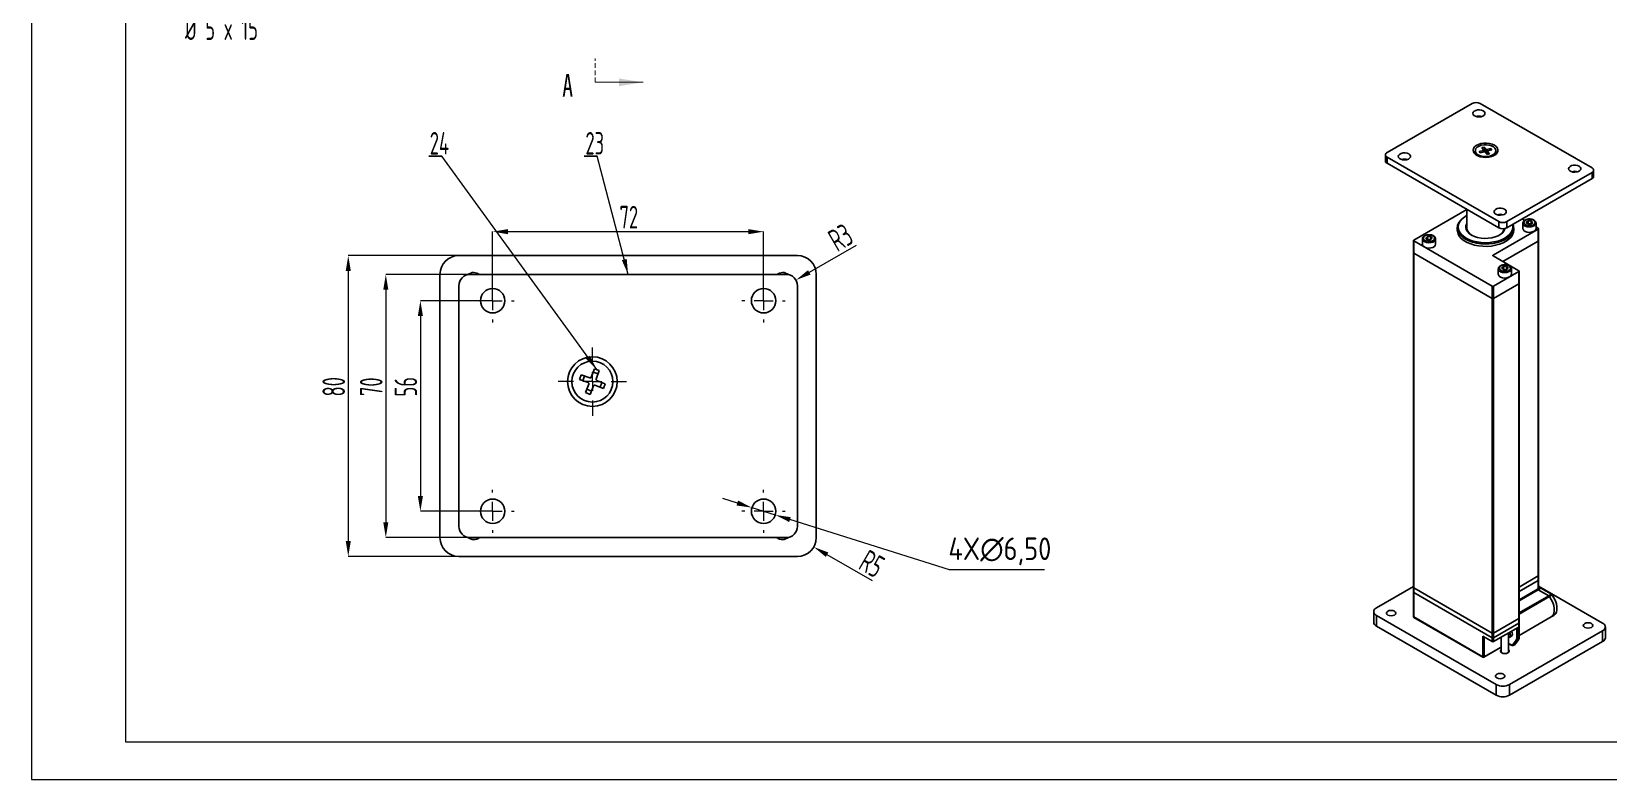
# Model space of a CAD drawing. Header units: millimetres. Extents: x 0 to 2406, y -938 to 757.
# Drawn here: x 0 to 419, y 0 to 198.9 of the extents above; entities that cross this region are included whole.
import ezdxf

# ---------------------------------------------------------------- set-up
doc = ezdxf.new("R2010")
doc.units = ezdxf.units.MM
doc.header["$PDSIZE"] = -1
doc.linetypes.add('HIDDEN', pattern=[1.905, 1.27, -0.635])
doc.layers.add('10', color=7, linetype='Continuous')
doc.layers.add('5', color=7, linetype='Continuous')
doc.styles.add('SLDTEXTSTYLE2', font='TXT', dxfattribs={"width": 0.7})
doc.dimstyles.new('ISO-25', dxfattribs={"dimtxt": 2.5, "dimasz": 2.5, "dimexe": 1.25, "dimexo": 0.625, "dimtad": 1, "dimtxsty": 'Standard', "dimcen": 2.5, "dimadec": 0, "dimazin": 0, "dimtfac": 1, "dimtmove": 0, "dimatfit": 3, "dimfxl": 1, "dimarcsym": 0})
doc.dimstyles.new('SLDDIMSTYLE2', dxfattribs={"dimtxt": 3.5, "dimasz": 4.08, "dimexe": 0, "dimexo": 0.0625, "dimgap": 0.875, "dimtad": 2, "dimrnd": 1e-09, "dimzin": 12, "dimdsep": 46, "dimtxsty": 'SLDTEXTSTYLE2', "dimsah": 1, "dimcen": 0.09, "dimadec": 0, "dimazin": 3, "dimtfac": 1, "dimtofl": 0, "dimtmove": 0, "dimatfit": 3, "dimfxl": 1, "dimfrac": 2, "dimtolj": 1, "dimtzin": 12, "dimarcsym": 0})
doc.dimstyles.new('SLDDIMSTYLE3', dxfattribs={"dimtxt": 3.5, "dimasz": 4.08, "dimexe": 0, "dimexo": 0.0625, "dimgap": 0.875, "dimtad": 0, "dimtih": 1, "dimtoh": 1, "dimdec": 6, "dimrnd": 1e-09, "dimzin": 12, "dimdsep": 46, "dimtxsty": 'SLDTEXTSTYLE2', "dimblk1": 'NONE', "dimsah": 1, "dimcen": 0, "dimadec": 0, "dimazin": 3, "dimtfac": 1, "dimtmove": 0, "dimatfit": 3, "dimldrblk": 'NONE', "dimfxl": 1, "dimfrac": 2, "dimtolj": 1, "dimtzin": 12, "dimarcsym": 0})
doc.dimstyles.new('SLDDIMSTYLE4', dxfattribs={"dimtxt": 0.18, "dimasz": 4.08, "dimexe": 0, "dimexo": 0.0625, "dimgap": 0, "dimtad": 0, "dimtih": 1, "dimtoh": 1, "dimdec": 0, "dimrnd": 1e-09, "dimzin": 0, "dimdsep": 46, "dimtxsty": 'Standard', "dimsah": 1, "dimcen": 0.09, "dimadec": 0, "dimazin": 0, "dimtfac": 4.08, "dimtdec": 0, "dimtofl": 0, "dimtmove": 0, "dimatfit": 3, "dimfxl": 1, "dimfrac": 2, "dimtolj": 1, "dimtzin": 0, "dimarcsym": 0})
doc.dimstyles.new('SLDDIMSTYLE5', dxfattribs={"dimtxt": 3.5, "dimasz": 4.08, "dimexe": 0, "dimexo": 0.0625, "dimgap": 0.875, "dimtad": 2, "dimrnd": 1e-09, "dimzin": 12, "dimdsep": 46, "dimtxsty": 'SLDTEXTSTYLE2', "dimsah": 1, "dimcen": 0, "dimadec": 0, "dimazin": 3, "dimtfac": 1, "dimtofl": 0, "dimtmove": 0, "dimatfit": 3, "dimfxl": 1, "dimfrac": 2, "dimtolj": 1, "dimtzin": 12, "dimarcsym": 0})

# ---------------------------------------------------------------- blocks, each defined once
blk = doc.blocks.new('_D_7')
at = {"layer": '10', "color": 0, "lineweight": -2, "transparency": 16777216}
for p, q in [((115.05, 226.38), (114.98, 226.34)), ((83.58, 205.09), (111.6, 224.05)), ((79.5, 205.09), (83.58, 205.09))]:
    blk.add_line(p, q, dxfattribs=at)
at = {"layer": '10', "color": 0, "transparency": 16777216}
blk.add_solid([(111.22, 224.61), (111.98, 223.49), (114.98, 226.34)], dxfattribs=at)
at = {"layer": 'Defpoints', "color": 0, "transparency": 16777216}
for p in [(114.98, 226.34), (115.05, 226.38)]:
    blk.add_point(p, dxfattribs=at)
at = {"layer": '10', "color": 0, "transparency": 16777216, "insert": (40.79, 212.67), "char_height": 3.5, "attachment_point": 1, "style": 'SLDTEXTSTYLE2'}
blk.add_mtext('\\A1;{\\Fgbenor|c0;\\H1.71429x;4 x  M6 - 6H x 12\\P%%C 5 x 15}', dxfattribs=at)
blk = doc.blocks.new('_None')
blk = doc.blocks.new('_D_8')
at = {"layer": '10', "color": 0, "lineweight": -2, "transparency": 16777216}
for p, q in [((113.46, 139.32), (84.16, 139.32)), ((84.16, 135.24), (84.16, 63.4)), ((113.46, 59.32), (84.16, 59.32))]:
    blk.add_line(p, q, dxfattribs=at)
at = {"layer": '10', "color": 0, "transparency": 16777216}
for points in [[(83.48, 135.24), (84.84, 135.24), (84.16, 139.32)], [(83.48, 63.4), (84.84, 63.4), (84.16, 59.32)]]:
    blk.add_solid(points, dxfattribs=at)
at = {"layer": 'Defpoints', "color": 0, "transparency": 16777216}
for p in [(113.52, 139.32), (84.16, 59.32), (113.52, 59.32)]:
    blk.add_point(p, dxfattribs=at)
at = {"layer": '10', "color": 0, "transparency": 16777216, "insert": (77.29, 104.44), "char_height": 3.5, "width": 3.71, "attachment_point": 2, "rotation": 90, "style": 'SLDTEXTSTYLE2'}
blk.add_mtext('\\A1;{\\Fgbenor|c134;\\H1.71429x;80}', dxfattribs=at)
blk = doc.blocks.new('_D_9')
at = {"layer": '10', "color": 0, "lineweight": -2, "transparency": 16777216}
for p, q in [((116.46, 134.32), (94.13, 134.32)), ((94.13, 130.24), (94.13, 68.4)), ((116.46, 64.32), (94.13, 64.32))]:
    blk.add_line(p, q, dxfattribs=at)
at = {"layer": '10', "color": 0, "transparency": 16777216}
for points in [[(93.45, 130.24), (94.81, 130.24), (94.13, 134.32)], [(93.45, 68.4), (94.81, 68.4), (94.13, 64.32)]]:
    blk.add_solid(points, dxfattribs=at)
at = {"layer": 'Defpoints', "color": 0, "transparency": 16777216}
for p in [(116.52, 134.32), (94.13, 64.32), (116.52, 64.32)]:
    blk.add_point(p, dxfattribs=at)
at = {"layer": '10', "color": 0, "transparency": 16777216, "insert": (87.26, 104.44), "char_height": 3.5, "width": 3.71, "attachment_point": 2, "rotation": 90, "style": 'SLDTEXTSTYLE2'}
blk.add_mtext('\\A1;{\\Fgbenor|c134;\\H1.71429x;70}', dxfattribs=at)
blk = doc.blocks.new('_D_10')
at = {"layer": '10', "color": 0, "lineweight": -2, "transparency": 16777216}
blk.add_line((223.48, 52.8), (211.38, 59.78), dxfattribs=at)
at = {"layer": '10', "color": 0, "transparency": 16777216}
blk.add_solid([(211.72, 60.37), (211.04, 59.19), (207.85, 61.82)], dxfattribs=at)
at = {"layer": 'Defpoints', "color": 0, "transparency": 16777216}
for p in [(203.52, 64.32), (207.85, 61.82)]:
    blk.add_point(p, dxfattribs=at)
at = {"layer": '10', "color": 0, "transparency": 16777216, "insert": (222.39, 61.36), "char_height": 3.5, "attachment_point": 1, "rotation": 330, "style": 'SLDTEXTSTYLE2'}
blk.add_mtext('\\A1;{\\Fgbenor|c134;\\H1.71429x;R5}', dxfattribs=at)
blk = doc.blocks.new('_D_11')
at = {"layer": '10', "color": 0, "lineweight": -2, "transparency": 16777216}
blk.add_line((219.06, 142.02), (206.65, 134.86), dxfattribs=at)
at = {"layer": '10', "color": 0, "transparency": 16777216}
blk.add_solid([(206.31, 135.45), (206.99, 134.27), (203.12, 132.82)], dxfattribs=at)
at = {"layer": 'Defpoints', "color": 0, "transparency": 16777216}
for p in [(200.52, 131.32), (203.12, 132.82)]:
    blk.add_point(p, dxfattribs=at)
at = {"layer": '10', "color": 0, "transparency": 16777216, "insert": (211.1, 145.37), "char_height": 3.5, "width": 4.3372, "attachment_point": 1, "rotation": 30, "style": 'SLDTEXTSTYLE2'}
blk.add_mtext('\\A1;{\\Fgbenor|c134;\\H1.71429x;R3}', dxfattribs=at)
blk = doc.blocks.new('_D_12')
at = {"layer": '10', "color": 0, "lineweight": -2, "transparency": 16777216}
for p, q in [((122.52, 127.38), (122.52, 145.68)), ((126.6, 145.68), (190.44, 145.68)), ((194.52, 127.38), (194.52, 145.68))]:
    blk.add_line(p, q, dxfattribs=at)
at = {"layer": '10', "color": 0, "transparency": 16777216}
for points in [[(126.6, 146.36), (126.6, 145), (122.52, 145.68)], [(190.44, 146.36), (190.44, 145), (194.52, 145.68)]]:
    blk.add_solid(points, dxfattribs=at)
at = {"layer": 'Defpoints', "color": 0, "transparency": 16777216}
for p in [(194.52, 145.68), (122.52, 127.32), (194.52, 127.32)]:
    blk.add_point(p, dxfattribs=at)
at = {"layer": '10', "color": 0, "transparency": 16777216, "insert": (158.7, 152.55), "char_height": 3.5, "attachment_point": 2, "style": 'SLDTEXTSTYLE2'}
blk.add_mtext('\\A1;{\\Fgbenor|c134;\\H1.71429x;72}', dxfattribs=at)
blk = doc.blocks.new('_D_13')
at = {"layer": '10', "color": 0, "lineweight": -2, "transparency": 16777216}
for p, q in [((122.46, 127.32), (103.32, 127.32)), ((103.32, 123.24), (103.32, 75.4)), ((122.46, 71.32), (103.32, 71.32))]:
    blk.add_line(p, q, dxfattribs=at)
at = {"layer": '10', "color": 0, "transparency": 16777216}
for points in [[(102.64, 123.24), (104, 123.24), (103.32, 127.32)], [(102.64, 75.4), (104, 75.4), (103.32, 71.32)]]:
    blk.add_solid(points, dxfattribs=at)
at = {"layer": 'Defpoints', "color": 0, "transparency": 16777216}
for p in [(122.52, 127.32), (103.32, 71.32), (122.52, 71.32)]:
    blk.add_point(p, dxfattribs=at)
at = {"layer": '10', "color": 0, "transparency": 16777216, "insert": (96.45, 104.44), "char_height": 3.5, "width": 4.1183, "attachment_point": 2, "rotation": 90, "style": 'SLDTEXTSTYLE2'}
blk.add_mtext('\\A1;{\\Fgbenor|c134;\\H1.71429x;56}', dxfattribs=at)
blk = doc.blocks.new('SW_NOTE_0_12')
at = {"layer": '10', "color": 0}
for p, q in [((-3.46, 0), (0, 0)), ((0, 0), (-3.46, 0)), ((-3.46, 0), (0, 0)), ((0, 0), (-3.46, 0)), ((-3.46, 0), (0, 0)), ((0, 0), (-3.46, 0))]:
    blk.add_line(p, q, dxfattribs=at)
at = {"layer": '10', "color": 0, "insert": (-0.64, 6.45), "char_height": 6, "attachment_point": 2, "style": 'SLDTEXTSTYLE2'}
blk.add_mtext('{\\Fgbenor|c0;24}', dxfattribs=at)
blk = doc.blocks.new('SW_NOTE_0_13')
at = {"layer": '10', "color": 0}
for p, q in [((-3.46, 0), (0, 0)), ((0, 0), (-3.46, 0)), ((-3.46, 0), (0, 0)), ((0, 0), (-3.46, 0)), ((-3.46, 0), (0, 0)), ((0, 0), (-3.46, 0))]:
    blk.add_line(p, q, dxfattribs=at)
at = {"layer": '10', "color": 0, "insert": (-0.64, 6.45), "char_height": 6, "attachment_point": 2, "style": 'SLDTEXTSTYLE2'}
blk.add_mtext('{\\Fgbenor|c0;23}', dxfattribs=at)
blk = doc.blocks.new('SW_CENTERMARKSYMBOL_0')
at = {"layer": '10', "color": 0}
for p, q in [((0, 5), (0, 5.75)), ((-5, 0), (-5.75, 0)), ((0, 0), (-2.5, 0)), ((0, 0), (0, 2.5)), ((0, 0), (0, -2.5)), ((0, 0), (2.5, 0)), ((5, 0), (5.75, 0)), ((0, -5), (0, -5.75))]:
    blk.add_line(p, q, dxfattribs=at)
blk = doc.blocks.new('SW_CENTERMARKSYMBOL_1')
at = {"layer": '10', "color": 0}
for p, q in [((0, 5), (0, 5.75)), ((-5, 0), (-5.75, 0)), ((0, 0), (-2.5, 0)), ((0, 0), (0, 2.5)), ((0, 0), (0, -2.5)), ((0, 0), (2.5, 0)), ((5, 0), (5.75, 0)), ((0, -5), (0, -5.75))]:
    blk.add_line(p, q, dxfattribs=at)
blk = doc.blocks.new('SW_CENTERMARKSYMBOL_2')
at = {"layer": '10', "color": 0}
for p, q in [((0, 5), (0, 5.75)), ((-5, 0), (-5.75, 0)), ((0, 0), (-2.5, 0)), ((0, 0), (0, 2.5)), ((0, 0), (0, -2.5)), ((0, 0), (2.5, 0)), ((5, 0), (5.75, 0)), ((0, -5), (0, -5.75))]:
    blk.add_line(p, q, dxfattribs=at)
blk = doc.blocks.new('SW_CENTERMARKSYMBOL_3')
at = {"layer": '10', "color": 0}
for p, q in [((0, 5), (0, 5.75)), ((-5, 0), (-5.75, 0)), ((0, 0), (-2.5, 0)), ((0, 0), (0, 2.5)), ((0, 0), (0, -2.5)), ((0, 0), (2.5, 0)), ((5, 0), (5.75, 0)), ((0, -5), (0, -5.75))]:
    blk.add_line(p, q, dxfattribs=at)
blk = doc.blocks.new('SW_CENTERMARKSYMBOL_4')
at = {"layer": '10', "color": 0}
for p, q in [((0, 5), (0, 9.1)), ((-5, 0), (-9.1, 0)), ((0, 0), (-2.5, 0)), ((0, 0), (0, 2.5)), ((0, 0), (0, -2.5)), ((0, 0), (2.5, 0)), ((5, 0), (9.1, 0)), ((0, -5), (0, -9.1))]:
    blk.add_line(p, q, dxfattribs=at)
blk = doc.blocks.new('*D58')
at = {"color": 0, "lineweight": -2, "transparency": 16777216}
for p, q in [((187.53, 73.52), (183.64, 74.75)), ((191.42, 72.29), (197.62, 70.34)), ((243.88, 55.76), (201.51, 69.11)), ((269.16, 55.76), (243.88, 55.76))]:
    blk.add_line(p, q, dxfattribs=at)
at = {"color": 0, "transparency": 16777216}
for points in [[(187.73, 74.17), (187.32, 72.87), (191.42, 72.29)], [(201.71, 69.76), (201.3, 68.47), (197.62, 70.34)]]:
    blk.add_solid(points, dxfattribs=at)
at = {"layer": 'Defpoints', "color": 0, "transparency": 16777216}
for p in [(191.42, 72.29), (197.62, 70.34)]:
    blk.add_point(p, dxfattribs=at)
at = {"color": 0, "transparency": 16777216, "insert": (257.28, 60.66), "char_height": 3.5, "attachment_point": 5}
blk.add_mtext('{\\Fgbenor|c134;\\H1.71429x;4X∅6,50}', dxfattribs=at)

msp = doc.modelspace()

# ---------------------------------------------------------------- linework, layer by layer
at = {"color": 7, "linetype": 'HIDDEN', "lineweight": 18}
msp.add_line((149.7773328, 185.398367), (149.7773328, 191.748367), dxfattribs=at)
at = {"color": 7, "linetype": 'Continuous', "lineweight": 18}
msp.add_line((149.7773328, 185.398367), (162.4773328, 185.398367), dxfattribs=at)
at = {"color": 7, "linetype": 'Continuous', "lineweight": 30}
for p, q in [((382.7968597, 179.7792291), (360.1694427, 166.7166994)), ((414.6166649, 162.6346588), (384.9181801, 179.7792291)), ((385.3200146, 168.0189814), (385.9391859, 168.181267)), ((385.8202382, 167.3829485), (385.3200146, 168.0189814)), ((385.9391859, 168.181267), (386.4394094, 167.5452341)), ((386.1360978, 167.2572478), (385.9391859, 168.181267)), ((386.6380025, 167.5021854), (387.7397631, 167.7909583)), ((387.4621993, 167.2870873), (387.7397631, 167.7909583)), ((387.7397631, 167.7909583), (388.0208804, 167.4335183)), ((359.7301029, 166.1043933), (359.7301029, 164.4713116)), ((360.1694427, 165.4920872), (389.8679276, 148.3475168)), ((360.1694427, 165.4920872), (360.1694427, 163.8590056)), ((389.8679276, 146.7144352), (360.1694427, 163.8590056)), ((383.6073937, 167.2065243), (383.6073937, 166.8594945)), ((384.6439069, 166.9795303), (385.7456675, 167.2683032)), ((384.9250242, 166.6220903), (384.6439069, 166.9795303)), ((386.0267848, 166.9108632), (384.9250242, 166.6220903)), ((385.7456675, 166.837182), (385.7456675, 167.2683032)), ((385.8336563, 166.860244), (385.8336563, 167.3471502)), ((385.8336563, 167.1779775), (386.1360978, 167.2572478)), ((386.1360978, 167.2572478), (386.4394094, 166.871588)), ((386.7256014, 166.2317816), (386.2253779, 166.8678145)), ((386.4394094, 166.871588), (386.4394094, 167.5452341)), ((386.6380025, 167.5021854), (386.6380025, 166.8285392)), ((386.6380025, 166.8285392), (386.831131, 166.8791585)), ((387.3447727, 166.3940672), (386.7256014, 166.2317816)), ((386.831131, 167.0658984), (386.831131, 166.3922522)), ((386.8445491, 167.0301001), (387.3447727, 166.3940672)), ((386.8445491, 167.0301001), (386.8445491, 166.3564539)), ((386.8445491, 166.3564539), (386.9055142, 166.278937)), ((388.0208804, 167.4335183), (386.9191198, 167.1447454)), ((389.0573937, 166.8594945), (389.0573937, 167.2065243)), ((391.9892479, 148.3475168), (414.6166649, 161.4100466)), ((414.6166649, 159.776965), (391.9892479, 146.7144352)), ((414.6166649, 159.776965), (414.6166649, 161.4100466)), ((415.0560047, 160.3892711), (415.0560047, 162.0223527)), ((381.3323937, 151.5806889), (367.2405106, 143.445618)), ((381.3323937, 151.6418941), (381.3323937, 146.7113499)), ((378.8323937, 146.7113499), (378.8323937, 146.0989443)), ((381.2050365, 149.8744836), (381.0282311, 149.7723828)), ((389.8679276, 146.7144352), (389.8679276, 148.3475168)), ((391.9892479, 148.3475168), (391.9892479, 146.7144352)), ((393.8323937, 146.0989443), (393.8323937, 146.7113499)), ((396.7042727, 148.6836712), (396.0523535, 149.0600161)), ((396.2496555, 147.9360948), (396.2496555, 146.5071484)), ((397.1358078, 148.1756618), (397.620885, 148.589823)), ((397.5145783, 147.7260688), (397.1358078, 148.1756618)), ((398.378426, 147.6906371), (397.5145783, 147.7260688)), ((397.5632493, 147.7240725), (397.620885, 147.7732822)), ((397.620885, 148.589823), (398.4847328, 148.5543912)), ((397.620885, 147.7732822), (397.620885, 148.589823)), ((397.620885, 147.7732822), (398.0528089, 147.7555663)), ((398.0528089, 147.7555663), (398.4360618, 147.7398467)), ((398.8635033, 148.1047983), (398.378426, 147.6906371)), ((398.4847328, 148.5543912), (398.8635033, 148.1047983)), ((398.4847328, 147.7814023), (398.4847328, 148.5543912)), ((399.7496555, 146.5071484), (399.7496555, 147.9360948)), ((400.3331079, 146.5887892), (399.7496555, 146.9256091)), ((367.1672873, 143.343567), (367.1672873, 140.0774037)), ((367.2405106, 143.2415159), (388.1001606, 131.1994963)), ((367.2405106, 143.2415159), (367.2405106, 139.9753527)), ((369.5563745, 143.7520032), (369.5563745, 142.3230568)), ((370.4425268, 143.9915702), (370.927604, 144.4057314)), ((370.8212973, 143.5419772), (370.4425268, 143.9915702)), ((371.6851451, 143.5065455), (370.8212973, 143.5419772)), ((370.8699683, 143.5399809), (370.927604, 143.5891906)), ((370.927604, 144.4057314), (371.7914518, 144.3702996)), ((370.927604, 143.5891906), (370.927604, 144.4057314)), ((370.927604, 143.5891906), (371.3595279, 143.5714747)), ((371.3595279, 143.5714747), (371.7427808, 143.5557551)), ((372.1702223, 143.9207067), (371.6851451, 143.5065455)), ((371.7914518, 144.3702996), (372.1702223, 143.9207067)), ((371.7914518, 143.5973107), (371.7914518, 144.3702996)), ((373.0563745, 142.3230568), (373.0563745, 143.7520032)), ((388.3122926, 139.4452182), (400.3331079, 146.3846872)), ((390.9644028, 137.7100856), (400.3331079, 143.1185239)), ((390.9644028, 137.7100856), (400.3331079, 143.1185239)), ((400.3331079, 143.1185239), (400.3331079, 146.3846872)), ((400.3331079, 54.1155754), (400.3331079, 143.1185239)), ((400.4063312, 143.2205749), (400.4063312, 146.4867382)), ((400.4063312, 54.2176264), (400.4063312, 143.2205749)), ((203.5181497, 139.3177546), (113.5181497, 139.3177546)), ((367.1672873, 140.0774037), (367.1672873, 51.0744552)), ((367.2405106, 139.9753527), (388.1001606, 127.933333)), ((367.2405106, 139.9753527), (388.1001606, 127.933333)), ((367.2405106, 139.9753527), (367.2405106, 50.9724042)), ((388.3122926, 139.4452182), (388.3122926, 139.2411162)), ((395.1712284, 135.2815368), (388.3122926, 139.2411162)), ((108.5181497, 134.3177546), (108.5181497, 64.3177546)), ((200.5181497, 134.3177546), (116.5181497, 134.3177546)), ((208.5181497, 64.3177546), (208.5181497, 134.3177546)), ((388.453714, 131.1994963), (395.1712284, 135.0774348)), ((389.7089178, 135.7920241), (389.7089178, 134.3630777)), ((390.5950701, 136.0315911), (391.0801473, 136.4457523)), ((390.9738406, 135.5819981), (390.5950701, 136.0315911)), ((391.8376883, 135.5465664), (390.9738406, 135.5819981)), ((391.0225116, 135.5800018), (391.0801473, 135.6292115)), ((391.0801473, 136.4457523), (391.9439951, 136.4103206)), ((391.0801473, 135.6292115), (391.0801473, 136.4457523)), ((391.0801473, 135.6292115), (391.5120712, 135.6114956)), ((391.5120712, 135.6114956), (391.895324, 135.595776)), ((392.3227656, 135.9607276), (391.8376883, 135.5465664)), ((391.9439951, 136.4103206), (392.3227656, 135.9607276)), ((391.9439951, 135.6373316), (391.9439951, 136.4103206)), ((393.2089178, 134.3630777), (393.2089178, 135.7920241)), ((395.1712284, 131.8112716), (395.1712284, 135.0774348)), ((395.2444517, 131.9133226), (395.2444517, 135.1794858)), ((113.5181497, 131.3177546), (113.5181497, 67.3177546)), ((203.5181497, 67.3177546), (203.5181497, 131.3177546)), ((388.1001606, 127.933333), (388.1001606, 131.1994963)), ((388.453714, 127.933333), (395.1712284, 131.8112716)), ((388.453714, 127.933333), (395.1712284, 131.8112716)), ((388.453714, 131.1994963), (388.453714, 127.933333)), ((395.1712284, 42.8083231), (395.1712284, 131.8112716)), ((395.2444517, 42.9103741), (395.2444517, 131.9133226)), ((388.1001606, 38.9303845), (388.1001606, 127.933333)), ((388.453714, 127.933333), (388.453714, 38.9303845)), ((148.7260487, 106.974248), (149.5767505, 109.2397957)), ((149.5767505, 109.2397957), (150.8499509, 108.7617154)), ((145.5961087, 106.3763554), (146.074189, 107.6495558)), ((147.8616564, 105.5256536), (145.5961087, 106.3763554)), ((146.074189, 107.6495558), (148.3397367, 106.7988539)), ((146.4879368, 106.0414784), (146.9660172, 107.3146787)), ((147.1863486, 102.8737939), (148.0370505, 105.1393416)), ((149.2418735, 108.3479676), (150.5150739, 107.8698872)), ((151.9621105, 103.9859535), (149.6965628, 104.8366554)), ((150.8499509, 108.7617154), (149.999249, 106.4961677)), ((150.1746431, 106.1098557), (152.4401908, 105.2591539)), ((151.5483627, 105.5940309), (151.0702823, 104.3208305)), ((152.4401908, 105.2591539), (151.9621105, 103.9859535)), ((148.459549, 102.3957136), (147.1863486, 102.8737939)), ((148.794426, 103.2875417), (147.5212256, 103.765622)), ((149.3102508, 104.6612613), (148.459549, 102.3957136)), ((116.5181497, 64.3177546), (200.5181497, 64.3177546)), ((113.5181497, 59.3177546), (203.5181497, 59.3177546)), ((367.1672873, 51.3370435), (357.3410156, 45.6644576)), ((367.1672873, 51.0744552), (367.1672873, 49.849644)), ((367.2405106, 50.9724042), (388.1001606, 38.9303845)), ((367.2405106, 50.9724042), (388.1001606, 38.9303845)), ((367.2405106, 50.9724042), (367.2405106, 49.747593)), ((395.2444517, 51.1779567), (400.3331079, 54.1155754)), ((395.2444517, 51.1779567), (400.3331079, 54.1155754)), ((395.2444517, 49.9531455), (400.3331079, 52.8907642)), ((400.3331079, 52.8907642), (395.2444517, 49.9531455)), ((395.2444517, 47.6940557), (400.1094074, 50.5025348)), ((400.3048414, 50.4577583), (395.2444517, 47.5364575)), ((399.6621327, 50.3383499), (395.2444517, 47.788077)), ((400.3692395, 50.746554), (399.6621327, 50.3383499)), ((399.6621327, 50.3383499), (400.1094074, 50.5025348)), ((399.6621327, 50.3383499), (400.1094074, 50.5025348)), ((400.8165142, 50.9107389), (400.1094074, 50.5025348)), ((401.0119482, 50.8659623), (400.3048414, 50.4577583)), ((403.1190909, 48.8331266), (400.3048414, 50.4577583)), ((400.3048414, 50.4577583), (403.1190909, 48.8331266)), ((400.3331079, 52.8907642), (400.3331079, 54.1155754)), ((400.3331079, 50.7256957), (400.3331079, 52.8907642)), ((400.3692395, 50.746554), (400.8165142, 50.9107389)), ((400.4063312, 52.9928152), (400.4063312, 54.2176264)), ((400.4063312, 50.7672054), (400.4063312, 52.9928152)), ((417.445092, 41.5824171), (400.4063312, 51.4186843)), ((401.0119482, 50.8659623), (403.8261976, 49.2413307)), ((367.1672873, 49.849644), (367.1672873, 43.3173175)), ((367.2405106, 49.747593), (388.1001606, 37.7055733)), ((367.2405106, 49.747593), (388.1001606, 37.7055733)), ((367.2405106, 49.747593), (367.2405106, 43.2152665)), ((395.2444517, 44.2871942), (403.1190909, 48.8331266)), ((403.3145249, 48.6522599), (395.2444517, 43.9935059)), ((403.8261976, 49.2413307), (403.1190909, 48.8331266)), ((404.0216316, 49.060464), (403.3145249, 48.6522599)), ((356.6087826, 44.6439475), (356.6087826, 41.7860547)), ((357.3410156, 43.6234374), (389.1608208, 25.2542548)), ((357.3410156, 43.6234374), (357.3410156, 40.7655445)), ((367.2405106, 43.2152665), (385.5899315, 32.6223712)), ((367.2922974, 43.1008053), (385.6417184, 32.50791)), ((388.453714, 38.9303845), (395.1712284, 42.8083231)), ((388.453714, 38.9303845), (395.1712284, 42.8083231)), ((395.1712284, 41.5835119), (395.1712284, 42.8083231)), ((395.2444517, 38.319789), (403.7617995, 43.2367493)), ((395.2444517, 41.6855629), (395.2444517, 42.9103741)), ((403.7617995, 43.2367493), (404.4689063, 43.6449533)), ((389.1608208, 22.396362), (357.3410156, 40.7655445)), ((385.5899315, 32.6223712), (385.5899315, 38.1340217)), ((388.1001606, 36.6848973), (385.5899315, 38.1340217)), ((385.9434849, 37.9299197), (385.9434849, 32.6223712)), ((388.1001606, 37.7055733), (388.1001606, 38.9303845)), ((388.453714, 37.7055733), (395.1712284, 41.5835119)), ((388.453714, 37.7055733), (395.1712284, 41.5835119)), ((394.9590964, 40.4403746), (388.453714, 36.6848973)), ((388.453714, 38.9303845), (388.453714, 37.7055733)), ((390.4589178, 37.8424768), (390.4589178, 33.8351658)), ((392.4589178, 33.8351658), (392.4589178, 38.9970523)), ((392.6963547, 25.2542548), (417.445092, 39.5413968)), ((392.7418613, 37.860991), (393.2234536, 38.1390084)), ((394.605543, 37.5277839), (394.605543, 40.2362726)), ((394.9590964, 40.4403746), (394.9590964, 37.5277839)), ((395.1712284, 37.6502451), (395.1712284, 41.5835119)), ((395.2444517, 37.7522962), (395.2444517, 41.6855629)), ((417.445092, 36.683504), (417.445092, 39.5413968)), ((418.1773251, 37.7040141), (418.1773251, 40.5619069)), ((385.8916981, 32.50791), (390.4589178, 35.1445099)), ((385.9434849, 32.6223712), (390.4589178, 35.2290752)), ((388.1001606, 36.6848973), (388.1001606, 37.7055733)), ((388.453714, 37.7055733), (388.453714, 36.6848973)), ((392.4589178, 36.1679445), (392.9325104, 35.8945453)), ((392.4589178, 36.0833792), (392.9842972, 35.7800841)), ((417.445092, 36.683504), (392.6963547, 22.396362)), ((393.6979759, 35.9629895), (394.4871251, 37.0858071)), ((393.8592261, 35.718199), (393.8185073, 35.6971166)), ((393.8592261, 35.718199), (394.0713582, 35.8406603)), ((394.8169949, 36.9974118), (394.0278457, 35.8745941)), ((394.0278457, 35.8745941), (394.2399778, 35.9970553)), ((394.0638361, 35.8443209), (394.2914204, 36.043748)), ((394.2399778, 35.9970553), (395.0291269, 37.119873)), ((394.2914204, 36.043748), (395.0805695, 37.1665657)), ((395.0291269, 37.119873), (394.8169949, 36.9974118)), ((394.9590964, 37.5277839), (395.1712284, 37.6502451)), ((389.1608208, 22.396362), (389.1608208, 25.2542548)), ((392.6963547, 25.2542548), (392.6963547, 22.396362))]:
    msp.add_line(p, q, dxfattribs=at)
at = {"color": 7, "linetype": 'Continuous', "lineweight": 30, "flags": 128}
for points in [[(385.7136752, 177.7892344), (385.2783212, 177.9686767), (384.7656272, 178.0567913), (384.2311518, 178.0440297), (383.7328135, 177.9317749), (383.3246151, 177.7321913), (383.0507912, 177.4669069), (382.9410148, 177.1646694), (383.007182, 176.858231), (383.2421225, 176.580799), (383.6203769, 176.3624374), (384.1009553, 176.2268091), (384.6317798, 176.1886116), (385.1553271, 176.2519841), (385.614863, 176.4100593), (385.9605894, 176.6457072), (386.1550416, 176.9333918), (386.1771476, 177.2419379), (386.024512, 177.5379098), (385.7136752, 177.7892344)], [(388.665846, 168.6760788), (388.0648164, 168.9504248), (387.3703913, 169.1373596), (386.6200076, 169.2268056), (385.8541185, 169.2139407), (385.1140134, 169.0994584), (384.4395914, 168.8895306), (383.8672109, 168.5954744), (383.4277291, 168.2331426), (383.1448384, 167.8220685), (383.0337897, 167.3844133), (383.1005696, 166.943771), (383.341578, 166.5238968), (383.743822, 166.1474262), (384.2856165, 165.8346548), (384.9377534, 165.6024443), (385.6650757, 165.4633131), (386.4283732, 165.4247619), (387.1864965, 165.488869), (387.8985749, 165.6521783), (388.52622, 165.9058857), (389.0355954, 166.236314), (389.3992405, 166.6256495), (389.5975511, 167.0529031), (389.6198362, 167.4950414), (389.4648944, 167.9282288), (389.1410787, 168.3291118), (388.665846, 168.6760788)], [(385.2058571, 168.6389123), (385.8864345, 168.7584242), (386.5974033, 168.7721766), (387.290312, 168.6792324), (387.9179403, 168.4859256), (388.4375161, 168.2054297), (388.8136313, 167.85686), (389.0206543, 167.463971), (389.0444768, 167.0535375), (388.8834753, 166.6535298), (388.5486217, 166.2912077), (388.0627359, 165.991263), (387.4589302, 165.7741363), (386.7783528, 165.6546245), (386.067384, 165.6408721), (385.3744753, 165.7338163), (384.746847, 165.9271231), (384.2272712, 166.207619), (383.851156, 166.5561886), (383.644133, 166.9490776), (383.6203105, 167.3595111), (383.781312, 167.7595188), (384.1161656, 168.1218409), (384.6020514, 168.4217857), (385.2058571, 168.6389123)], [(365.9146853, 166.3595208), (365.4793313, 166.5389631), (364.9666373, 166.6270777), (364.4321619, 166.6143162), (363.9338236, 166.5020613), (363.5256252, 166.3024777), (363.2518013, 166.0371933), (363.142025, 165.7349559), (363.2081922, 165.4285174), (363.4431327, 165.1510854), (363.821387, 164.9327238), (364.3019655, 164.7970956), (364.8327899, 164.758898), (365.3563373, 164.8222706), (365.8158731, 164.9803458), (366.1615995, 165.2159937), (366.3560517, 165.5036782), (366.3781578, 165.8122243), (366.2255222, 166.1081963), (365.9146853, 166.3595208)], [(385.7456675, 167.2683032), (385.7711217, 167.2768021), (385.7932148, 167.2880045), (385.8110975, 167.3014798), (385.8240828, 167.3167102), (385.8316715, 167.3331104), (385.8335721, 167.3500501), (385.8297116, 167.3668784), (385.8202382, 167.3829485)], [(386.9191198, 167.1447454), (386.8936656, 167.1362465), (386.8715725, 167.1250442), (386.8536898, 167.1115688), (386.8407045, 167.0963385), (386.8331158, 167.0799383), (386.8312152, 167.0629985), (386.8350757, 167.0461702), (386.8445491, 167.0301001)], [(411.1695193, 163.0938884), (410.7341653, 163.2733306), (410.2214713, 163.3614453), (409.6869959, 163.3486837), (409.1886576, 163.2364289), (408.7804592, 163.0368453), (408.5066353, 162.7715609), (408.396859, 162.4693234), (408.4630262, 162.162885), (408.6979667, 161.8854529), (409.076221, 161.6670914), (409.5567995, 161.5314631), (410.0876239, 161.4932656), (410.6111713, 161.5566381), (411.0707071, 161.7147133), (411.4164335, 161.9503612), (411.6108857, 162.2380458), (411.6329918, 162.5465919), (411.4803562, 162.8425638), (411.1695193, 163.0938884)], [(391.3705295, 151.6641748), (390.9351754, 151.8436171), (390.4224815, 151.9317317), (389.888006, 151.9189702), (389.3896677, 151.8067153), (388.9814693, 151.6071317), (388.7076454, 151.3418473), (388.5978691, 151.0396099), (388.6640363, 150.7331714), (388.8989768, 150.4557394), (389.2772311, 150.2373778), (389.7578096, 150.1017495), (390.288634, 150.063552), (390.8121814, 150.1269246), (391.2717172, 150.2849997), (391.6174436, 150.5206477), (391.8118958, 150.8083322), (391.8340019, 151.1168783), (391.6813663, 151.4128502), (391.3705295, 151.6641748)], [(381.0290928, 143.6498195), (380.2817001, 144.1530398), (379.6761306, 144.7162247), (379.2265783, 145.3261736), (378.9435802, 145.9685899), (378.8337697, 146.6284159), (378.8997205, 147.2901857), (379.139887, 147.9383882), (379.5486396, 148.5578299), (380.1163977, 149.1339917), (380.8298535, 149.6533688), (381.0282311, 149.7723828)], [(381.3323937, 149.9462456), (381.2058695, 149.8749645), (380.4670204, 149.3755639), (379.8725963, 148.8155879), (379.4372339, 148.2088251), (379.1716532, 147.5702159), (379.0823937, 146.9154851), (379.1716532, 146.2607544), (379.4372339, 145.6221452), (379.8725963, 145.0153824), (380.4670204, 144.4554064), (381.2058695, 143.9560057)], [(393.6447881, 147.6736884), (393.798018, 147.1254119), (393.8200123, 146.4626694), (393.6665033, 145.8057557), (393.3410889, 145.1700684), (392.8513967, 144.5705075), (392.2089045, 144.021126), (391.4286719, 143.5348011), (390.5289869, 143.1229319), (389.5309373, 142.7951721), (388.4579165, 142.5592042), (387.3350753, 142.4205591), (386.188732, 142.3824865), (385.0457561, 142.4458787), (383.9329379, 142.60925), (382.8763609, 142.8687711), (381.9007903, 143.2183589), (381.0290928, 143.6498195)], [(382.620083, 144.7724138), (382.0011569, 145.202692), (381.5297258, 145.6912973), (381.2218439, 146.2215909), (381.0879955, 146.7755141), (381.1327389, 147.334204), (381.3323937, 147.8395964)], [(381.2058695, 143.9560057), (382.0709506, 143.5294773), (383.0409625, 143.1863235), (384.0920204, 142.9349941), (385.1982438, 142.7816777), (386.3323937, 142.7301492), (387.4665435, 142.7816777), (388.5727669, 142.9349941), (389.6238248, 143.1863235), (390.5938367, 143.5294773), (391.4589178, 143.9560057), (392.1977669, 144.4554064), (392.792191, 145.0153824), (393.2275534, 145.6221452), (393.4931341, 146.2607544), (393.5823937, 146.9154851), (393.4931341, 147.5702159), (393.4901774, 147.5809034)], [(399.7496544, 147.9349359), (399.6758835, 147.6458621), (399.4218174, 147.3473871), (399.013638, 147.1127078), (398.4955779, 146.9672552), (397.9237769, 146.9267914), (397.3601986, 146.9957013), (396.8659153, 147.1665175), (396.4944903, 147.4207292), (396.2861734, 147.7307889), (396.2497055, 147.9284624)], [(397.3436058, 148.9189479), (396.9218109, 148.7424523), (396.63002, 148.4933199), (396.5034273, 148.2015996), (396.5573019, 147.9024772), (396.7851456, 147.6320314), (397.1594771, 147.4228818), (397.6351465, 147.3002549), (398.1547811, 147.2789415), (398.6557053, 147.3615122), (399.0775002, 147.5380077), (399.3692911, 147.7871401), (399.4958838, 148.0788604), (399.4420092, 148.3779828), (399.2141655, 148.6484287), (398.839834, 148.8575783), (398.3641646, 148.9802051), (397.84453, 149.0015185), (397.3436058, 148.9189479)], [(373.0563734, 143.7508443), (372.9826025, 143.4617705), (372.7285364, 143.1632955), (372.320357, 142.9286162), (371.8022969, 142.7831636), (371.2304959, 142.7426998), (370.6669176, 142.8116097), (370.1726343, 142.9824259), (369.8012093, 143.2366377), (369.5928924, 143.5466973), (369.5564245, 143.7443709)], [(370.6503248, 144.7348563), (370.2285299, 144.5583607), (369.936739, 144.3092283), (369.8101463, 144.017508), (369.8640209, 143.7183857), (370.0918646, 143.4479398), (370.4661961, 143.2387902), (370.9418655, 143.1161634), (371.4615001, 143.0948499), (371.9624243, 143.1774206), (372.3842192, 143.3539161), (372.6760101, 143.6030486), (372.8026028, 143.8947689), (372.7487282, 144.1938912), (372.5208845, 144.4643371), (372.146553, 144.6734867), (371.6708836, 144.7961135), (371.151249, 144.817427), (370.6503248, 144.7348563)], [(393.8323937, 146.0989443), (393.7650668, 145.5201085), (393.5249003, 144.8719061), (393.1161477, 144.2524644), (392.5483896, 143.6763026), (391.8349338, 143.1569255), (390.9925031, 142.7065068), (390.0408434, 142.335604), (389.0022608, 142.0529107), (387.9010988, 141.865053), (386.7631676, 141.7764341), (385.6151395, 141.7891311), (384.4839232, 141.9028466), (383.3960335, 142.114915), (382.3769696, 142.4203657), (381.4506174, 142.8120392), (380.63869, 143.2807549), (379.9602182, 143.8155266), (379.4311047, 144.4038197), (379.0637516, 145.0318451), (378.8667693, 145.6848823), (378.8323937, 146.0989443)], [(391.5411433, 146.5363048), (391.5320484, 146.4967663), (391.310237, 145.9523355), (390.9189112, 145.4407035), (390.371397, 144.9792935), (389.6863394, 144.5838181), (388.8870672, 144.2677449), (388.0007986, 144.0418373), (387.0577145, 143.9137883), (386.0899305, 143.8879586), (385.1304033, 143.9652275), (384.2118084, 144.142964), (383.3654275, 144.4151154), (382.620083, 144.7724138)], [(399.7496555, 146.5071484), (399.6758835, 146.2169156), (399.4218174, 145.9184407), (399.013638, 145.6837613), (398.4955779, 145.5383088), (397.9237769, 145.497845), (397.3601986, 145.5667549), (396.8659153, 145.737571), (396.4944903, 145.9917828), (396.2861734, 146.3018425), (396.2496555, 146.5071484)], [(373.0563745, 142.3230568), (372.9826025, 142.0328241), (372.7285364, 141.7343491), (372.320357, 141.4996698), (371.8022969, 141.3542172), (371.2304959, 141.3137534), (370.6669176, 141.3826633), (370.1726343, 141.5534795), (369.8012093, 141.8076912), (369.5928924, 142.1177509), (369.5563745, 142.3230568)], [(119.0181497, 134.3177546), (118.3298984, 134.6822977), (117.5181497, 134.8177546)], [(199.5181497, 134.8177546), (198.7064011, 134.6822977), (198.0181497, 134.3177546)], [(393.2089178, 134.3630777), (393.1351457, 134.072845), (392.8810797, 133.77437), (392.4729003, 133.5396907), (391.9548402, 133.3942381), (391.3830392, 133.3537743), (390.8194608, 133.4226842), (390.3251775, 133.5935004), (389.9537526, 133.8477122), (389.7454357, 134.1577718), (389.7089178, 134.3630777)], [(393.2089167, 135.7908652), (393.1351457, 135.5017914), (392.8810797, 135.2033164), (392.4729003, 134.9686371), (391.9548402, 134.8231845), (391.3830392, 134.7827207), (390.8194608, 134.8516307), (390.3251775, 135.0224468), (389.9537526, 135.2766586), (389.7454357, 135.5867182), (389.7089678, 135.7843918)], [(390.8028681, 136.7748772), (390.3810732, 136.5983817), (390.0892823, 136.3492492), (389.9626896, 136.0575289), (390.0165641, 135.7584066), (390.2444078, 135.4879607), (390.6187394, 135.2788111), (391.0944088, 135.1561843), (391.6140434, 135.1348708), (392.1149676, 135.2174415), (392.5367625, 135.393937), (392.8285534, 135.6430695), (392.955146, 135.9347898), (392.9012715, 136.2339121), (392.6734278, 136.504358), (392.2990963, 136.7135076), (391.8234268, 136.8361344), (391.3037922, 136.8574479), (390.8028681, 136.7748772)], [(403.3145249, 48.6522599), (403.8009477, 47.9029834), (404.1876591, 47.100465), (404.4562007, 46.2830105), (404.5937543, 45.4896386), (404.5937543, 44.7582188), (404.4562007, 44.123663), (404.1876591, 43.6162599), (403.8009477, 43.260229), (403.7617995, 43.2367493)], [(403.3145249, 48.6522599), (403.8009477, 47.9029834), (404.1876591, 47.100465), (404.4562007, 46.2830105), (404.5937543, 45.4896386), (404.5937543, 44.7582188), (404.4562007, 44.123663), (404.1876591, 43.6162599), (403.8009477, 43.260229), (403.7617995, 43.2367493)], [(404.0216316, 49.060464), (404.5080544, 48.3111875), (404.8947659, 47.5086691), (405.1633075, 46.6912145), (405.3008611, 45.8978427), (405.3008611, 45.1664228), (405.1633075, 44.531867), (404.8947659, 44.024464), (404.5080544, 43.6684331), (404.4689063, 43.6449533)], [(362.1139864, 44.7459985), (361.7084572, 44.9024238), (361.2301029, 44.9573531), (360.7517486, 44.9024238), (360.3462194, 44.7459985), (360.0752535, 44.5118915), (359.9801029, 44.2357434), (360.0752535, 43.9595954), (360.3462194, 43.7254884), (360.7517486, 43.5690631), (361.2301029, 43.5141338), (361.7084572, 43.5690631), (362.1139864, 43.7254884), (362.3849523, 43.9595954), (362.4801029, 44.2357434), (362.3849523, 44.5118915), (362.1139864, 44.7459985)], [(392.4431503, 38.6528072), (392.4689741, 38.6426299), (392.5039324, 38.6292113)], [(392.7417803, 39.1603453), (392.741907, 39.1601259), (392.9143487, 38.7625594), (392.9749021, 38.3760664), (392.9143487, 38.059487), (392.741907, 37.8610174), (392.4838298, 37.8108729), (392.4589178, 37.8139019)], [(393.2233727, 39.4383626), (393.2234993, 39.4381432), (393.395941, 39.0405768), (393.4564945, 38.6540838), (393.395941, 38.3375043), (393.2234993, 38.1390348), (393.2234536, 38.1390084)], [(414.4398882, 41.4803661), (414.034359, 41.6367914), (413.5560047, 41.6917206), (413.0776504, 41.6367914), (412.6721212, 41.4803661), (412.4011553, 41.2462591), (412.3060047, 40.970111), (412.4011553, 40.6939629), (412.6721212, 40.4598559), (413.0776504, 40.3034306), (413.5560047, 40.2485014), (414.034359, 40.3034306), (414.4398882, 40.4598559), (414.7108541, 40.6939629), (414.8060047, 40.970111), (414.7108541, 41.2462591), (414.4398882, 41.4803661)], [(389.3555952, 37.2055423), (389.2749016, 37.1393133), (389.1072033, 37.0621487)], [(390.6634227, 33.6734635), (390.4195533, 33.8841598), (390.3339178, 34.1326931), (390.4195533, 34.3812263), (390.4589178, 34.4302203)], [(392.4589178, 34.4302203), (392.4982823, 34.3812263), (392.5839178, 34.1326931), (392.4982823, 33.8841598), (392.2544129, 33.6734635), (391.8894367, 33.5326807), (391.4589178, 33.4832444), (391.028399, 33.5326807), (390.6634227, 33.6734635)], [(394.0278457, 35.8745941), (393.9507654, 35.7858794), (393.8592871, 35.7182342), (393.8592261, 35.718199)], [(394.2914204, 36.043748), (394.2715235, 36.0206239), (394.2399778, 35.9970553)], [(395.0805695, 37.1665657), (395.0606727, 37.1434415), (395.0291269, 37.119873)], [(391.1053644, 28.0096322), (390.6998352, 28.1660575), (390.2214809, 28.2209868), (389.7431267, 28.1660575), (389.3375975, 28.0096322), (389.0666315, 27.7755252), (388.9714809, 27.4993772), (389.0666315, 27.2232291), (389.3375975, 26.9891221), (389.7431267, 26.8326968), (390.2214809, 26.7777675), (390.6998352, 26.8326968), (391.1053644, 26.9891221), (391.3763304, 27.2232291), (391.4714809, 27.4993772), (391.3763304, 27.7755252), (391.1053644, 28.0096322)]]:
    msp.add_lwpolyline(points, dxfattribs=at)
at = {"color": 7, "linetype": 'Continuous', "lineweight": 30}
for centre, radius in [((122.5181497, 127.3177546), 3.25), ((194.5181497, 127.3177546), 3.25), ((149.0181497, 105.8177546), 6.6), ((149.0181497, 105.8177546), 5.45), ((122.5181497, 71.3177546), 3.25), ((194.5181497, 71.3177546), 3.25)]:
    msp.add_circle(centre, radius, dxfattribs=at)
for centre, radius, start, end in [((383.8575199, 177.7321625), 2.3055329, 62.609672237, 117.390327763), ((384.5646267, 173.7784601), 2.6543246, 72.458951444, 107.541048556), ((360.4807885, 164.5461712), 0.7544089, 185.694799251, 245.625341706), ((360.4018333, 166.1043933), 0.654923, 110.783420799, 249.216579201), ((364.7656368, 162.3487465), 2.6543246, 72.458951444, 107.541048556), ((384.8445784, 166.9362539), 1.2395637, 183.550284813, 239.817930998), ((386.0886634, 166.716722), 0.2037641, 47.859960735, 107.678631595), ((386.5761239, 167.6963266), 0.2037641, 227.859960735, 287.678631595), ((386.5761239, 167.0226805), 0.2037641, 227.859960734, 287.678631595), ((386.8875854, 166.3929989), 0.0564593, 180.757744532, 220.336799759), ((387.777306, 166.9627348), 1.2842441, 301.242763604, 355.389020585), ((410.0204708, 159.083114), 2.6543246, 72.458951444, 107.541048556), ((414.3842744, 162.0223527), 0.654923, 290.783420799, 69.216579201), ((414.3053191, 160.4641307), 0.7544089, 294.374658294, 354.305200749), ((383.7663821, 146.9249016), 2.4433387, 185.014138948, 244.384132747), ((390.2214809, 147.6534005), 2.6543246, 72.458951444, 107.541048556), ((390.9285877, 150.3945835), 2.3055329, 242.609672237, 297.390327763), ((390.9285877, 148.7615018), 2.3055329, 242.609672237, 297.390327763), ((397.9978479, 146.5141536), 1.2426288, 87.465002822, 104.210432031), ((398.0126783, 146.5915514), 1.1647065, 71.405223871, 88.025448678), ((367.2792423, 143.343567), 0.1091538, 110.783420799, 249.216579201), ((371.3045669, 142.330062), 1.2426288, 87.465002822, 104.210432031), ((371.3193973, 142.4074598), 1.1647065, 71.405223871, 88.025448678), ((388.7364929, 147.0700164), 2.6455015, 297.419397301, 347.345383162), ((400.2943762, 146.4867382), 0.1091538, 290.7834208, 69.2165792), ((400.281217, 143.2330515), 0.1257348, 294.374658294, 354.305200749), ((400.281217, 143.2330515), 0.1257348, 294.374658294, 354.305200749), ((113.5181497, 134.3177546), 5, 90, 180), ((203.5181497, 134.3177546), 5, 0, 90), ((367.2924015, 140.0898803), 0.1257348, 185.694799251, 245.625341706), ((367.2924015, 140.0898803), 0.1257348, 185.694799251, 245.625341706), ((388.3510244, 139.3431672), 0.1091538, 110.783420799, 249.216579201), ((116.5181497, 131.3177546), 3, 90, 180), ((117.5181497, 132.3177546), 2.5, 90, 128.911412167), ((199.5181497, 132.3177546), 2.5, 51.08858784, 90), ((200.5181497, 131.3177546), 3, 0, 90), ((391.4571102, 134.3700829), 1.2426288, 87.465002822, 104.210432031), ((391.4719405, 134.4474807), 1.1647065, 71.405223871, 88.025448678), ((395.1324967, 135.1794858), 0.1091538, 290.783420799, 69.216579201), ((388.2769373, 131.5406741), 0.3842555, 242.609672237, 297.390327763), ((395.1193375, 131.9257992), 0.1257348, 294.374658294, 354.305200749), ((395.1193375, 131.9257992), 0.1257348, 294.374658294, 354.305200749), ((388.2769373, 128.2745108), 0.3842555, 242.609672237, 297.390327763), ((388.2769373, 128.2745108), 0.3842555, 242.609672237, 297.390327763), ((147.7561975, 105.2448005), 0.3, 339.419093871, 69.419093871), ((148.4451956, 107.0797069), 0.3, 249.419093871, 339.419093871), ((149.5911039, 104.5558023), 0.3, 69.419093871, 159.419093871), ((150.280102, 106.3907087), 0.3, 159.419093871, 249.419093871), ((116.5181497, 67.3177546), 3, 180, 270), ((200.5181497, 67.3177546), 3, 270, 0), ((113.5181497, 64.3177546), 5, 180, 270), ((117.5181497, 66.3177546), 2.5, 231.08858784, 306.869897646), ((199.5181497, 66.3177546), 2.5, 233.130102354, 308.911412164), ((203.5181497, 64.3177546), 5, 270, 0), ((367.2924015, 51.0869318), 0.1257348, 185.694799251, 245.625341706), ((367.2924015, 51.0869318), 0.1257348, 185.694799251, 245.625341706), ((400.1459641, 50.2132033), 0.2916318, 56.989873907, 97.201092916), ((400.1459641, 50.2132033), 0.2916318, 56.989873907, 97.201092916), ((400.281217, 54.230103), 0.1257348, 294.374658294, 354.305200749), ((400.281217, 54.230103), 0.1257348, 294.374658294, 354.305200749), ((400.281217, 53.0052918), 0.1257348, 294.374658294, 354.305200749), ((400.281217, 53.0052918), 0.1257348, 294.374658294, 354.305200749), ((400.8530709, 50.6214073), 0.2916318, 56.989873907, 97.201092916), ((367.2924015, 49.8621206), 0.1257348, 185.694799251, 245.625341706), ((367.2924015, 49.8621206), 0.1257348, 185.694799251, 245.625341706), ((402.7712543, 48.2612542), 0.6693492, 35.743534548, 58.690298217), ((402.7712543, 48.2612542), 0.6693492, 35.743534548, 58.690298217), ((403.4783611, 48.6694582), 0.6693492, 35.743534548, 58.690298217), ((357.7283332, 44.6439475), 1.0915383, 110.783420799, 249.216579201), ((367.4172873, 43.3173175), 0.25, 180, 240.002688266), ((367.2924015, 43.3297941), 0.1257348, 185.694799251, 245.625341706), ((367.363011, 43.2017448), 0.1232445, 173.701152469, 234.986667138), ((395.1193375, 42.9228507), 0.1257348, 294.374658294, 354.305200749), ((395.1193375, 42.9228507), 0.1257348, 294.374658294, 354.305200749), ((357.8599252, 41.9108206), 1.2573482, 185.694799251, 245.625341706), ((388.2769373, 39.2715623), 0.3842555, 242.609672237, 297.390327763), ((388.2769373, 39.2715623), 0.3842555, 242.609672237, 297.390327763), ((399.8392185, 38.523061), 7.3360542, 179.170919867, 180.829080133), ((395.1193375, 41.6980395), 0.1257348, 294.374658294, 354.305200749), ((395.1193375, 41.6980395), 0.1257348, 294.374658294, 354.305200749), ((395.1193375, 37.7647727), 0.1257348, 294.374658294, 354.305200749), ((417.0577745, 40.5619069), 1.0915383, 290.783420799, 69.216579201), ((388.2769373, 38.0467511), 0.3842555, 242.609672237, 297.390327763), ((388.2769373, 38.0467511), 0.3842555, 242.609672237, 297.390327763), ((388.2769373, 37.0260751), 0.3842555, 242.609672237, 297.390327763), ((393.057681, 35.8822289), 0.1257751, 174.380344371, 234.293660231), ((393.2802451, 36.3201791), 0.5496212, 230.751831923, 319.46720414), ((393.9175427, 36.1226645), 0.2714879, 216.025685283, 293.972042546), ((393.8084109, 36.2932581), 0.5234368, 300.155449395, 325.536531411), ((393.8390114, 37.496307), 0.7671776, 327.650795859, 2.351476156), ((394.7066918, 37.2454822), 0.2714879, 216.025685283, 293.972042546), ((394.7823197, 37.8689617), 0.3842555, 242.609672237, 297.390327763), ((394.0392585, 37.4900116), 0.9206131, 327.650795859, 2.351476156), ((394.2513905, 37.6124729), 0.9206131, 327.650795859, 2.351476156), ((416.9261824, 37.82878), 1.2573482, 294.374658294, 354.305200749), ((385.712432, 32.6088495), 0.1232445, 173.701152459, 234.986667147), ((385.7667082, 32.963549), 0.3842555, 242.609672237, 297.390327763), ((385.7667082, 32.7244222), 0.25, 240.002688266, 299.997311734), ((385.8209844, 32.6088495), 0.1232445, 305.013332888, 6.298847505), ((390.9285877, 28.6660326), 3.8425548, 242.609672237, 297.390327763), ((390.9285877, 25.8081397), 3.8425548, 242.609672237, 297.390327763)]:
    msp.add_arc(centre, radius, start, end, dxfattribs=at)
for points, knots in [([(397.2760278, 148.9555059), (397.1932075, 148.9291657), (396.9514988, 148.8522928), (396.6236902, 148.6629147), (396.3682255, 148.3811516), (396.2423932, 148.1210503), (396.2630864, 147.9696057), (396.2687263, 147.9283301)], [0, 0, 0, 0, 0.14484310668, 0.42272016038, 0.67470906354, 0.91134322881, 1, 1, 1, 1]), ([(399.7430072, 147.9354633), (399.7451869, 147.9467509), (399.7691955, 148.0710756), (399.6701102, 148.3113603), (399.4500843, 148.5997697), (399.0988347, 148.8318063), (398.6472258, 148.9934193), (398.1295291, 149.0646228), (397.6557926, 149.0456984), (397.3841143, 148.9811759), (397.2760278, 148.9555059)], [0, 0, 0, 0, 0.0138939987, 0.1530328493, 0.2904285978, 0.4363060781, 0.5897342325, 0.7440217923, 0.8981597425, 1, 1, 1, 1]), ([(370.5827468, 144.7714143), (370.4999265, 144.7450741), (370.2582178, 144.6682012), (369.9304092, 144.4788232), (369.6749445, 144.1970601), (369.5491122, 143.9369587), (369.5698054, 143.7855142), (369.5754453, 143.7442386)], [0, 0, 0, 0, 0.1448431067, 0.4227201604, 0.6747090635, 0.9113432288, 1, 1, 1, 1]), ([(373.0497262, 143.7513717), (373.0519059, 143.7626593), (373.0759145, 143.886984), (372.9768292, 144.1272687), (372.7568033, 144.4156781), (372.4055537, 144.6477147), (371.9539448, 144.8093278), (371.4362481, 144.8805312), (370.9625116, 144.8616068), (370.6908333, 144.7970844), (370.5827468, 144.7714143)], [0, 0, 0, 0, 0.0138939987, 0.1530328493, 0.2904285978, 0.4363060781, 0.5897342325, 0.7440217923, 0.8981597425, 1, 1, 1, 1]), ([(390.7352901, 136.8114352), (390.6524697, 136.785095), (390.410761, 136.7082221), (390.0829525, 136.5188441), (389.8274877, 136.237081), (389.7016554, 135.9769796), (389.7223487, 135.8255351), (389.7279886, 135.7842595)], [0, 0, 0, 0, 0.14484310668, 0.42272016038, 0.67470906354, 0.91134322881, 1, 1, 1, 1]), ([(393.2022695, 135.7913927), (393.2044492, 135.8026802), (393.2284578, 135.9270049), (393.1293725, 136.1672896), (392.9093465, 136.455699), (392.5580969, 136.6877356), (392.1064881, 136.8493487), (391.5887913, 136.9205521), (391.1150548, 136.9016277), (390.8433766, 136.8371053), (390.7352901, 136.8114352)], [0, 0, 0, 0, 0.0138939987, 0.1530328493, 0.2904285978, 0.4363060781, 0.5897342325, 0.7440217923, 0.8981597425, 1, 1, 1, 1]), ([(395.0805695, 37.1665657), (395.1167058, 37.2269271), (395.2176713, 37.395578), (395.23398, 37.6128119), (395.2444517, 37.7522962)], [0, 0, 0, 0, 0.3579074754, 1, 1, 1, 1]), ([(392.9842972, 35.7800841), (393.0508496, 35.7460977), (393.228374, 35.655441), (393.5162105, 35.5979423), (393.712302, 35.6644318), (393.8029211, 35.6951584)], [0, 0, 0, 0, 0.2438988826, 0.6505856287, 1, 1, 1, 1])]:
    msp.add_open_spline(points, degree=3, knots=knots, dxfattribs=at)
at = {"color": 7, "linetype": 'Continuous', "lineweight": 18}
msp.add_solid([(162.4773328, 185.398367), (156.1273328, 186.414367), (156.1273328, 184.382367)], dxfattribs=at)
at = {"layer": '5', "color": 7}
for p, q in [((0, 594), (0, 0)), ((25, 584), (25, 10)), ((25, 10), (831, 10)), ((0, 0), (841, 0))]:
    msp.add_line(p, q, dxfattribs=at)

# ---------------------------------------------------------------- block references
at = {"layer": '10'}
for name, p in [('SW_NOTE_0_12', (109.0197694, 165.7331137)), ('SW_NOTE_0_13', (150.2883031, 165.7331137))]:
    msp.add_blockref(name, p, dxfattribs=at)
at = {"layer": '10', "lineweight": 30}
for name, p in [('SW_CENTERMARKSYMBOL_2', (122.5181497, 127.3177546)), ('SW_CENTERMARKSYMBOL_1', (194.5181497, 127.3177546)), ('SW_CENTERMARKSYMBOL_4', (149.0181497, 105.8177546)), ('SW_CENTERMARKSYMBOL_3', (122.5181497, 71.3177546)), ('SW_CENTERMARKSYMBOL_0', (194.5181497, 71.3177546))]:
    msp.add_blockref(name, p, dxfattribs=at)

# ---------------------------------------------------------------- texts
at = {"color": 7, "linetype": 'Continuous', "insert": (141.0185142, 187.5643855), "char_height": 6, "attachment_point": 1, "style": 'SLDTEXTSTYLE2'}
msp.add_mtext('A', dxfattribs=at)

# ---------------------------------------------------------------- dimensions: what is measured, and where the dimension line sits
dim = msp.add_diameter_dim_2p(p1=(191.4184292, 72.2946029), p2=(197.6178703, 70.3409064), text='{\\Fgbenor|c134;\\H1.71429x;4X<>}', dimstyle='ISO-25', override={"dimtxt": 3.5, "dimasz": 4.08, "dimexe": 2, "dimexo": 0, "dimgap": 1.524, "dimtih": 1, "dimtoh": 1, "dimzin": 0, "dimadec": 2, "dimtzin": 0})
dim.commit()
dim.dimension.update_dxf_attribs({"geometry": '*D58', "text_midpoint": (257.2846981, 55.7606583), "dimtype": 163})
at = {"layer": '10'}
dim = msp.add_diameter_dim_2p(p1=(115.0540639, 226.383918), p2=(114.9822356, 226.335312), text='{\\Fgbenor|c0;\\H1.71429x;4 x  M6 - 6H x 12\\P%%C 5 x 15}', dimstyle='SLDDIMSTYLE3', override={"dimpost": '<>'}, dxfattribs=at)
dim.commit()
dim.dimension.update_dxf_attribs({"geometry": '_D_7', "text_midpoint": (59.7101504, 205.0874016), "dimtype": 163})
dim = msp.add_linear_dim(base=(194.5181497, 145.6771816), p1=(122.5181497, 127.3177546), p2=(194.5181497, 127.3177546), text='{\\Fgbenor|c134;\\H1.71429x;<>}', dimstyle='SLDDIMSTYLE2', dxfattribs=at)
dim.commit()
dim.dimension.update_dxf_attribs({"geometry": '_D_12', "text_midpoint": (158.6962848, 145.6771816), "dimtype": 160})
for center, mpoint, picture, middle in [((200.5181497, 131.3177546), (203.116226, 132.8177546), '_D_11', (216.4177596, 140.4973987)), ((203.5181497, 64.3177546), (207.8482768, 61.8177546), '_D_10', (220.8366777, 54.3188979))]:
    dim = msp.add_radius_dim(center=center, mpoint=mpoint, text='{\\Fgbenor|c134;\\H1.71429x;<>}', dimstyle='SLDDIMSTYLE5', dxfattribs=at)
    dim.commit()
    dim.dimension.update_dxf_attribs({"geometry": picture, "text_midpoint": middle, "dimtype": 164})
for base, p1, p2, picture, middle in [((84.1642664, 59.3177546), (113.5181497, 139.3177546), (113.5181497, 59.3177546), '_D_8', (84.1642664, 104.4389242)), ((94.1341877, 64.3177546), (116.5181497, 134.3177546), (116.5181497, 64.3177546), '_D_9', (94.1341877, 104.4389242)), ((103.320077, 71.3177546), (122.5181497, 127.3177546), (122.5181497, 71.3177546), '_D_13', (103.320077, 104.4389242))]:
    dim = msp.add_linear_dim(base=base, p1=p1, p2=p2, angle=90, text='{\\Fgbenor|c134;\\H1.71429x;<>}', dimstyle='SLDDIMSTYLE2', dxfattribs=at)
    dim.commit()
    dim.dimension.update_dxf_attribs({"geometry": picture, "text_midpoint": middle, "dimtype": 160})

# ---------------------------------------------------------------- leaders
for points in [[(150.2133507, 109.0007555), (109.0197694, 165.7331137)], [(158.5181497, 134.3177546), (150.2883031, 165.7331137)]]:
    msp.add_leader(points, dimstyle='SLDDIMSTYLE4', dxfattribs=at)

doc.saveas('drawing.dxf')
